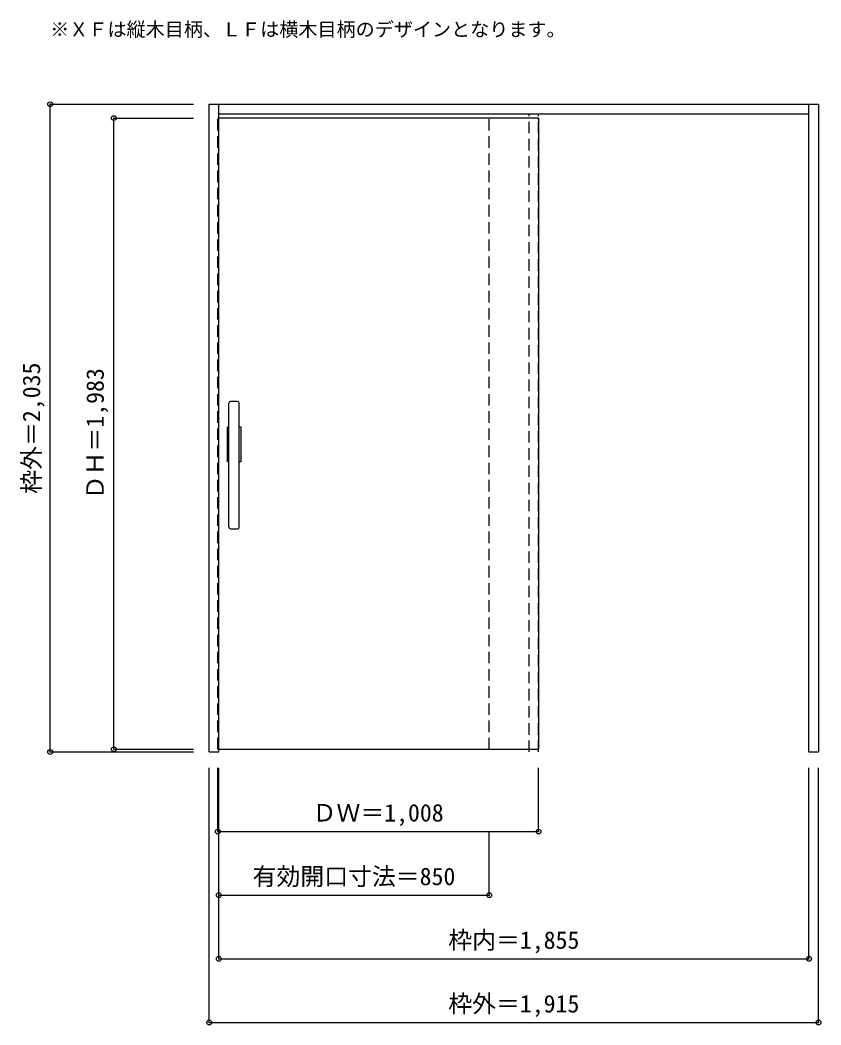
# Model space of a CAD drawing. Units: millimetres, scale not verified. Extents: x -994 to 1523, y -1382 to 1775.
import ezdxf
from ezdxf.enums import TextEntityAlignment as Align

# ---------------------------------------------------------------- set-up
doc = ezdxf.new("R2010")
doc.units = ezdxf.units.MM
doc.header["$LTSCALE"] = 30
doc.header["$PDMODE"] = 32
doc.header["$PDSIZE"] = 15
doc.linetypes.add('DASHED1', pattern=[1.8, 1.2, -0.6])
for name, color, linetype in [('0-0', 3, 'Continuous'), ('0-1_寸法', 7, 'Continuous'), ('0-2_文字', 7, 'Continuous')]:
    doc.layers.add(name, color=color, linetype=linetype)
doc.styles.add('ＭＳ ゴシック', font='')
doc.styles.get('ＭＳ ゴシック').set_extended_font_data('MS Gothic')

msp = doc.modelspace()

# ---------------------------------------------------------------- linework, layer by layer
at = {"layer": '0-0'}
for p, q in [((-399.4, -524.12), (-399.4, 1510.88)), ((-399.4, 1510.88), (1515.6, 1510.88)), ((-369.4, -524.12), (-369.4, 1510.88)), ((1485.6, -524.12), (1485.6, 1510.88)), ((1515.6, 1510.88), (1515.6, -524.12)), ((-369.4, 1480.88), (1485.6, 1480.88)), ((635.6, 1467.38), (-369.4, 1467.38)), ((635.6, 1467.38), (635.6, -515.62)), ((-337.4, 181.88), (-337.4, 571.88)), ((-310.4, 576.88), (-332.4, 576.88)), ((-305.4, 181.88), (-305.4, 571.88)), ((-342.4, 386.88), (-342.4, 496.88)), ((-342.4, 496.88), (-337.4, 496.88)), ((-305.4, 496.88), (-300.4, 496.88)), ((-300.4, 496.88), (-300.4, 386.88)), ((-337.4, 386.88), (-342.4, 386.88)), ((-300.4, 386.88), (-305.4, 386.88)), ((-332.4, 176.88), (-310.4, 176.88)), ((-399.4, -524.12), (-369.4, -524.12)), ((-369.4, -515.62), (635.6, -515.62)), ((1485.6, -524.12), (1515.6, -524.12))]:
    msp.add_line(p, q, dxfattribs=at)
at = {"layer": '0-0', "color": 4, "linetype": 'DASHED1'}
for p, q in [((-369.4, 1467.38), (-372.4, 1467.38)), ((-372.4, -515.62), (-372.4, 1467.38)), ((480.6, -515.62), (480.6, 1467.38)), ((605.6, -524.12), (605.6, 1480.88)), ((635.6, -524.12), (635.6, 1480.88)), ((635.6, 1463.38), (635.6, 1467.38)), ((-369.4, -515.62), (-372.4, -515.62))]:
    msp.add_line(p, q, dxfattribs=at)
at = {"layer": '0-0'}
for centre, start, end in [((-332.4, 571.88), 90, 180), ((-310.4, 571.88), 0, 90), ((-332.4, 181.88), 180, 270), ((-310.4, 181.88), 270, 0)]:
    msp.add_arc(centre, 5, start, end, dxfattribs=at)
at = {"layer": '0-1_寸法', "color": 4}
for p, q in [((-899.4, 1510.88), (-449.4, 1510.88)), ((-899.4, -524.12), (-899.4, 1510.88)), ((-699.4, 1467.38), (-449.4, 1467.38)), ((-699.4, -515.62), (-699.4, 1467.38)), ((-899.4, -524.12), (-449.4, -524.12)), ((-699.4, -515.62), (-449.4, -515.62)), ((-399.4, -1374.12), (-399.4, -574.12)), ((-372.4, -774.12), (-372.4, -574.12)), ((-369.4, -1174.12), (-369.4, -574.12)), ((635.6, -774.12), (635.6, -574.12)), ((1485.6, -1174.12), (1485.6, -574.12)), ((-372.4, -774.12), (635.6, -774.12)), ((480.6, -974.12), (480.6, -774.12)), ((-369.4, -974.12), (480.6, -974.12)), ((-369.4, -1174.12), (1485.6, -1174.12))]:
    msp.add_line(p, q, dxfattribs=at)
msp.add_lwpolyline([(-399.4, -1374.12), (1515.6, -1374.12), (1515.6, -574.12)], dxfattribs=at)
at = {"layer": '0-1_寸法'}
for p in [(-899.4, 1510.88), (-699.4, 1467.38), (-899.4, -524.12), (-699.4, -515.62), (-372.4, -774.12), (635.6, -774.12), (-369.4, -974.12), (480.6, -974.12), (-369.4, -1174.12), (1485.6, -1174.12), (-399.4, -1374.12), (1515.6, -1374.12)]:
    msp.add_point(p, dxfattribs=at)

# ---------------------------------------------------------------- texts
at = {"layer": '0-1_寸法', "style": 'ＭＳ ゴシック'}
for s, p in [('枠外＝2,035', (-914.4, 287.13)), ('ＤＨ＝1,983', (-714.4, 269.63))]:
    msp.add_text(s, height=54.99, rotation=90, dxfattribs=at).set_placement(p, align=Align.BOTTOM_LEFT)
for s, p in [('ＤＷ＝1,008', (-74.65, -759.12)), ('有効開口寸法＝850', (-263.15, -959.12)), ('枠内＝1,855', (351.85, -1159.12)), ('枠外＝1,915', (351.85, -1359.12))]:
    msp.add_text(s, height=54.99, dxfattribs=at).set_placement(p, align=Align.BOTTOM_LEFT)
at = {"layer": '0-2_文字', "style": 'ＭＳ ゴシック'}
msp.add_text('※ＸＦは縦木目柄、ＬＦは横木目柄のデザインとなります。', height=43.99, dxfattribs=at).set_placement((-899.4, 1710.88), align=Align.BOTTOM_LEFT)

doc.saveas('drawing.dxf')
